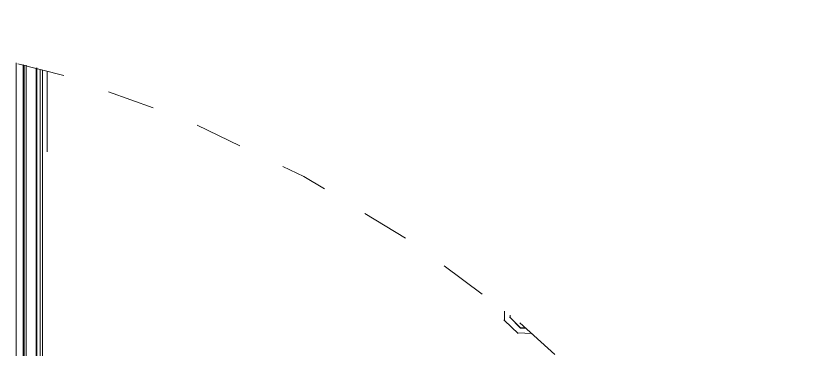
# Model space of a CAD drawing. Header units: metres. Extents: x 2999 to 3164, y 1641 to 1678.
# Drawn here: x 3007.221 to 3008.882, y 1648.324 to 1649.028 of the extents above; entities that cross this region are included whole.
import ezdxf

# ---------------------------------------------------------------- set-up
doc = ezdxf.new("R2010")
doc.units = ezdxf.units.M
doc.linetypes.add('CONTORNO_QUADRO_T', pattern=[0.35, 0.2, -0.15])

msp = doc.modelspace()

# ---------------------------------------------------------------- linework, layer by layer
at = {"color": 7, "linetype": 'Continuous', "lineweight": 20, "true_color": 0x000007}
for points in [[(3007.2224, 1648.9287), (3007.2224, 1647.6644), (3007.2224, 1647.6644)], [(3007.2224, 1648.9287), (3007.2224, 1647.6644), (3007.2224, 1647.6644)], [(3007.2224, 1647.7757), (3007.2368, 1647.7757), (3007.2368, 1648.9251)], [(3007.2392, 1648.9239), (3007.2392, 1647.6787), (3007.2392, 1647.6787)], [(3007.2428, 1648.9239), (3007.2428, 1647.6799), (3007.2428, 1647.6799)], [(3007.2643, 1648.9179), (3007.2643, 1647.7613), (3007.2643, 1647.7613)], [(3007.2655, 1648.9179), (3007.2655, 1647.7625), (3007.2655, 1647.7625)], [(3007.2727, 1648.9143), (3007.2727, 1647.7625), (3007.2727, 1647.7625)], [(3007.2775, 1648.36), (3007.2775, 1648.9131), (3007.2775, 1648.9131)], [(3007.2871, 1648.9107), (3007.2871, 1648.7407), (3007.2871, 1648.7407)], [(3007.2775, 1647.7805), (3007.2775, 1648.36), (3007.2775, 1648.36)]]:
    msp.add_lwpolyline(points, dxfattribs=at)
at = {"color": 7, "linetype": 'Continuous', "lineweight": 13, "true_color": 0x000007}
for points in [[(3008.2509, 1648.3851), (3008.2509, 1648.4043), (3008.2509, 1648.3851), (3008.2497, 1648.3863)], [(3008.2796, 1648.3576), (3008.2784, 1648.3588), (3008.3095, 1648.3576)], [(3008.2844, 1648.3696), (3008.2952, 1648.3696), (3008.2952, 1648.3696)], [(3008.2952, 1648.3684), (3008.2844, 1648.3684), (3008.2844, 1648.3684)]]:
    msp.add_lwpolyline(points, dxfattribs=at)
for points in [[(3008.2844, 1648.3696), (3008.2628, 1648.3911), (3008.2616, 1648.3923), (3008.2844, 1648.3684)], [(3008.2628, 1648.3911), (3008.2628, 1648.3959)], [(3008.2796, 1648.3576), (3008.2509, 1648.3851)]]:
    msp.add_lwpolyline(points, close=True, dxfattribs=at)
at = {"color": 30, "linetype": 'CONTORNO_QUADRO_T', "lineweight": 20, "ltscale": 0.1}
msp.add_open_spline([(3009.3009, 1646.2156), (3009.3009, 1647.7685), (3008.0413, 1649.0281), (3006.4873, 1649.0281), (3006.4873, 1649.0281), (3004.9344, 1649.0281), (3003.6749, 1647.7685), (3003.6749, 1646.2156), (3003.6749, 1646.2156), (3003.6749, 1644.6616), (3004.9344, 1643.402), (3006.4873, 1643.402), (3006.4873, 1643.402), (3008.0413, 1643.402), (3009.3009, 1644.6616), (3009.3009, 1646.2156)], degree=3, knots=[0, 0, 0, 0, 0.0625, 0.0625, 0.0625, 0.062501, 0.125, 0.125, 0.125, 0.125001, 0.1875, 0.1875, 0.1875, 0.187501, 1, 1, 1, 1], dxfattribs=at)

doc.saveas('drawing.dxf')
